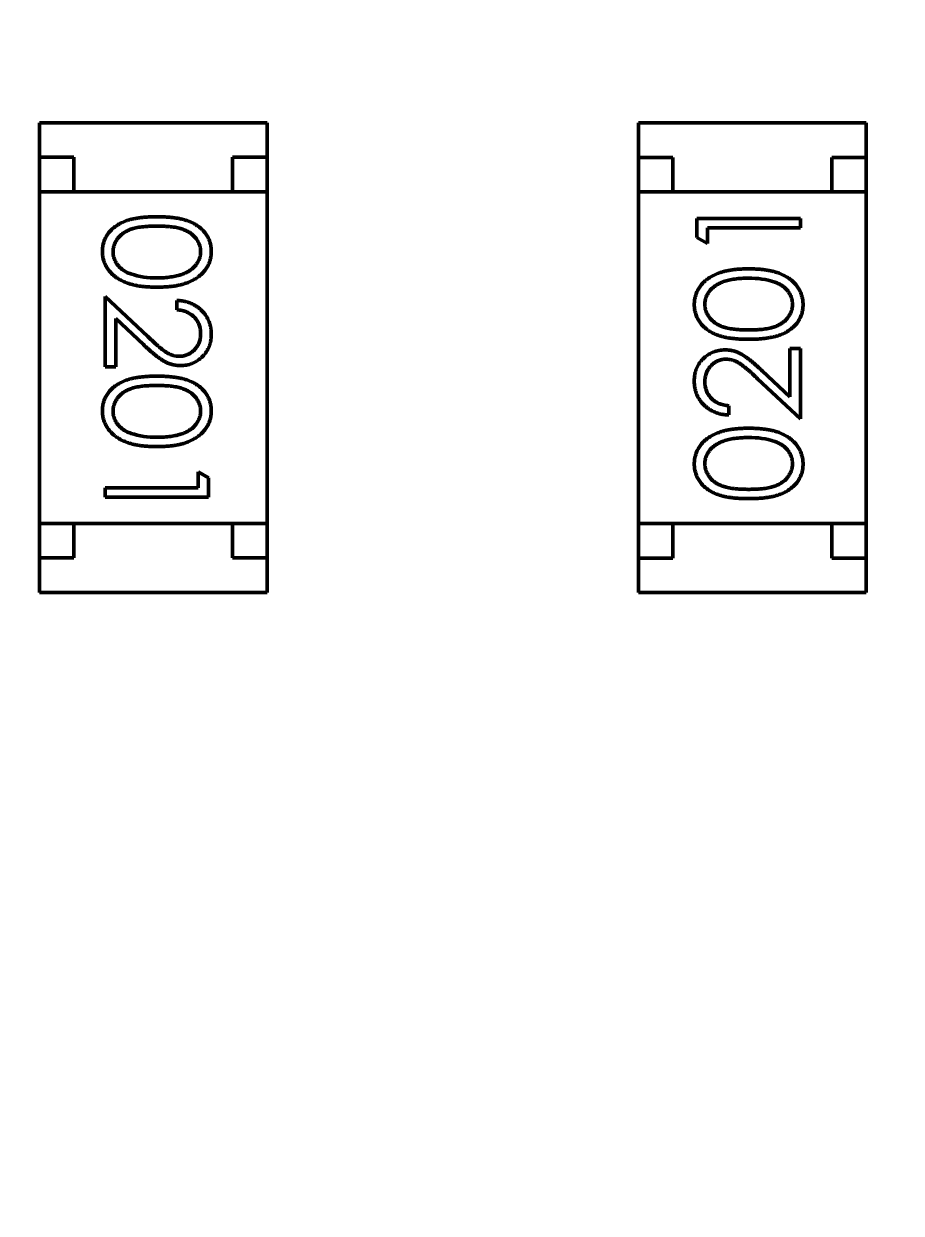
# Model space of a CAD drawing. Header units: millimetres. Extents: x 71 to 428, y 120 to 295.
# Drawn here: x 370.272 to 371.543, y 189.364 to 191.086 of the extents above; entities that cross this region are included whole.
import ezdxf

# ---------------------------------------------------------------- set-up
doc = ezdxf.new("R2010")
doc.units = ezdxf.units.MM
doc.header["$LTSCALE"] = 0.75
doc.layers.add('Dim', color=3, linetype='Continuous', lineweight=25)
doc.layers.add('Visible', color=7, linetype='Continuous', lineweight=50)
doc.layers.add('尺寸标注', color=3, linetype='Continuous')
doc.styles.get("Standard").update_dxf_attribs({"font": 'arial.ttf'})
doc.dimstyles.new('Dim-ISO-25', dxfattribs={"dimtxt": 3.5, "dimasz": 3.5, "dimexe": 2.1, "dimexo": 2.1, "dimgap": 1.4, "dimtad": 1, "dimzin": 12, "dimdsep": 46, "dimtxsty": 'Standard', "dimcen": 0, "dimazin": 3, "dimtp": 0.1, "dimtm": 0.1, "dimtfac": 0.714286, "dimtmove": 0, "dimatfit": 3, "dimfxl": 1, "dimtzin": 12, "dimarcsym": 0})

# ---------------------------------------------------------------- blocks, each defined once
blk = doc.blocks.new('*D123')
at = {"color": 0, "linetype": 'ByBlock', "lineweight": -2}
for p, q in [((387.8972, 188.3031), (387.8972, 127.4011)), ((354.8964, 148.7044), (354.8964, 127.4011)), ((387.8972, 129.5011), (354.8964, 129.5011))]:
    blk.add_line(p, q, dxfattribs=at)
at = {"color": 0, "linetype": 'ByBlock'}
for points in [[(354.8964, 129.5011), (358.3964, 130.0844), (358.3964, 128.9177)], [(387.8972, 129.5011), (384.3972, 130.0844), (384.3972, 128.9177)]]:
    blk.add_solid(points, dxfattribs=at)
at = {"layer": 'Defpoints', "color": 0, "linetype": 'ByBlock'}
for p in [(387.8972, 190.4031), (354.8964, 150.8044)]:
    blk.add_point(p, dxfattribs=at)
at = {"color": 0, "linetype": 'ByBlock', "lineweight": -2, "insert": (371.3968, 132.6893), "char_height": 3.5, "attachment_point": 5}
blk.add_mtext('\\A0;33', dxfattribs=at)
blk = doc.blocks.new('*D122')
at = {"color": 0, "linetype": 'ByBlock', "lineweight": -2}
for p, q in [((391.3964, 202.3983), (391.3964, 119.8711)), ((354.8964, 148.7044), (354.8964, 119.8711)), ((391.3964, 121.9711), (354.8964, 121.9711))]:
    blk.add_line(p, q, dxfattribs=at)
at = {"color": 0, "linetype": 'ByBlock'}
for points in [[(354.8964, 121.9711), (358.3964, 122.5544), (358.3964, 121.3878)], [(391.3964, 121.9711), (387.8964, 122.5544), (387.8964, 121.3878)]]:
    blk.add_solid(points, dxfattribs=at)
at = {"layer": 'Defpoints', "color": 0, "linetype": 'ByBlock'}
for p in [(391.3964, 204.4983), (354.8964, 150.8044)]:
    blk.add_point(p, dxfattribs=at)
at = {"color": 0, "linetype": 'ByBlock', "lineweight": -2, "insert": (373.1464, 125.1593), "char_height": 3.5, "attachment_point": 5}
blk.add_mtext('\\A0;36.5', dxfattribs=at)

msp = doc.modelspace()

# ---------------------------------------------------------------- linework, layer by layer
at = {"layer": 'Visible'}
for p, q in [((370.2947, 190.9429), (370.6247, 190.9429)), ((370.2947, 190.9429), (370.2947, 190.8929)), ((370.6247, 190.9429), (370.6247, 190.8929)), ((371.4926, 190.9427), (371.1626, 190.9427)), ((371.1626, 190.9427), (371.1626, 190.8927)), ((371.4926, 190.9427), (371.4926, 190.8927)), ((370.2947, 190.8929), (370.2947, 190.8429)), ((370.3447, 190.8929), (370.2947, 190.8929)), ((370.3447, 190.8429), (370.3447, 190.8929)), ((370.5747, 190.8929), (370.5747, 190.8429)), ((370.6247, 190.8929), (370.5747, 190.8929)), ((370.6247, 190.8429), (370.6247, 190.8929)), ((371.1626, 190.8927), (371.1626, 190.8427)), ((371.2126, 190.8927), (371.1626, 190.8927)), ((371.2126, 190.8427), (371.2126, 190.8927)), ((371.4426, 190.8927), (371.4426, 190.8427)), ((371.4926, 190.8927), (371.4426, 190.8927)), ((371.4926, 190.8427), (371.4926, 190.8927)), ((370.6247, 190.8429), (370.2947, 190.8429)), ((370.2947, 190.3629), (370.2947, 190.8429)), ((370.3447, 190.8429), (370.5747, 190.8429)), ((370.6247, 190.3629), (370.6247, 190.8429)), ((371.1626, 190.8427), (371.4926, 190.8427)), ((371.1626, 190.8427), (371.1626, 190.3627)), ((371.4426, 190.8427), (371.2126, 190.8427)), ((371.4926, 190.8427), (371.4926, 190.3627)), ((371.2474, 190.8045), (371.3974, 190.8045)), ((371.2474, 190.7768), (371.2474, 190.8045)), ((371.2627, 190.791), (371.2627, 190.768)), ((371.3974, 190.791), (371.2627, 190.791)), ((371.3974, 190.8045), (371.3974, 190.791)), ((371.2627, 190.768), (371.2474, 190.7768)), ((370.3899, 190.6914), (370.452, 190.6333)), ((370.3899, 190.5895), (370.3899, 190.6914)), ((370.4938, 190.6722), (370.4938, 190.6857)), ((370.4053, 190.6593), (370.4053, 190.5895)), ((370.4454, 190.6218), (370.4053, 190.6593)), ((371.382, 190.616), (371.3974, 190.616)), ((371.382, 190.5462), (371.382, 190.616)), ((371.3974, 190.616), (371.3974, 190.5141)), ((370.4053, 190.5895), (370.3899, 190.5895)), ((371.3419, 190.5838), (371.382, 190.5462)), ((371.3974, 190.5141), (371.3353, 190.5723)), ((371.2935, 190.5333), (371.2935, 190.5199)), ((370.5246, 190.4376), (370.5399, 190.4288)), ((370.5246, 190.4145), (370.5246, 190.4376)), ((370.5399, 190.4288), (370.5399, 190.401)), ((370.3899, 190.4145), (370.5246, 190.4145)), ((370.3899, 190.401), (370.3899, 190.4145)), ((370.5399, 190.401), (370.3899, 190.401)), ((370.2947, 190.3629), (370.2947, 190.3129)), ((370.6247, 190.3629), (370.2947, 190.3629)), ((370.3447, 190.3629), (370.5747, 190.3629)), ((370.3447, 190.3129), (370.3447, 190.3629)), ((370.5747, 190.3629), (370.5747, 190.3129)), ((370.6247, 190.3129), (370.6247, 190.3629)), ((371.1626, 190.3627), (371.1626, 190.3127)), ((371.1626, 190.3627), (371.4926, 190.3627)), ((371.4426, 190.3627), (371.2126, 190.3627)), ((371.2126, 190.3127), (371.2126, 190.3627)), ((371.4426, 190.3627), (371.4426, 190.3127)), ((371.4926, 190.3127), (371.4926, 190.3627)), ((370.2947, 190.3129), (370.3447, 190.3129)), ((370.2947, 190.2629), (370.2947, 190.3129)), ((370.5747, 190.3129), (370.6247, 190.3129)), ((370.6247, 190.2629), (370.6247, 190.3129)), ((371.1626, 190.2627), (371.1626, 190.3127)), ((371.1626, 190.3127), (371.2126, 190.3127)), ((371.4426, 190.3127), (371.4926, 190.3127)), ((371.4926, 190.2627), (371.4926, 190.3127)), ((370.2947, 190.2629), (370.6247, 190.2629)), ((371.4926, 190.2627), (371.1626, 190.2627))]:
    msp.add_line(p, q, dxfattribs=at)
at = {"layer": 'Visible', "extrusion": (0, 0, -1)}
msp.add_circle((-354.8964, 204.496), 47.93, dxfattribs=at)
at = {"layer": 'Visible'}
for centre, start, end in [((370.4623, 190.8297), 251.6443, 271.3671), ((371.325, 190.6066), 71.6443, 91.3671), ((370.4623, 190.5989), 251.6443, 271.3671), ((371.325, 190.3759), 71.6443, 91.3671)]:
    msp.add_arc(centre, 0.1113, start, end, dxfattribs=at)
for points, knots in [([(370.3861, 190.7567), (370.3861, 190.7578), (370.3862, 190.7602), (370.3866, 190.7636), (370.3872, 190.767), (370.3881, 190.7703), (370.3893, 190.7735), (370.3907, 190.7766), (370.3924, 190.7796), (370.3943, 190.7825), (370.3965, 190.7853), (370.399, 190.7879), (370.4017, 190.7904), (370.4047, 190.7927), (370.4079, 190.7949), (370.4113, 190.7969), (370.4151, 190.7988), (370.4191, 190.8005), (370.4234, 190.802), (370.4281, 190.8033), (370.4333, 190.8043), (370.4388, 190.8052), (370.4447, 190.806), (370.4511, 190.8065), (370.4579, 190.8068), (370.4625, 190.8068), (370.4649, 190.8068)], [0, 0, 0, 0, 0.033787, 0.066622, 0.099285, 0.131361, 0.163585, 0.196104, 0.228902, 0.262158, 0.295991, 0.330218, 0.36506, 0.400951, 0.43762, 0.475708, 0.515381, 0.556414, 0.599765, 0.646424, 0.696431, 0.749782, 0.806573, 0.867436, 0.931887, 1, 1, 1, 1]), ([(370.4649, 190.8068), (370.4673, 190.8068), (370.472, 190.8068), (370.4788, 190.8065), (370.4851, 190.806), (370.4911, 190.8053), (370.4966, 190.8044), (370.5018, 190.8033), (370.5065, 190.802), (370.5108, 190.8005), (370.5147, 190.7989), (370.5184, 190.7971), (370.5219, 190.795), (370.5251, 190.7929), (370.528, 190.7905), (370.5308, 190.7881), (370.5332, 190.7854), (370.5354, 190.7826), (370.5374, 190.7797), (370.5391, 190.7766), (370.5406, 190.7735), (370.5417, 190.7703), (370.5427, 190.767), (370.5433, 190.7636), (370.5437, 190.7602), (370.5438, 190.7578), (370.5438, 190.7567)], [0, 0, 0, 0, 0.068595, 0.133246, 0.194313, 0.251279, 0.304513, 0.354235, 0.400481, 0.443411, 0.484015, 0.523252, 0.561042, 0.5979, 0.633518, 0.668314, 0.702496, 0.736685, 0.770293, 0.803437, 0.835913, 0.86846, 0.900847, 0.933467, 0.966258, 1, 1, 1, 1]), ([(370.4649, 190.7934), (370.4629, 190.7933), (370.459, 190.7933), (370.4534, 190.7931), (370.4481, 190.7927), (370.4432, 190.7923), (370.4387, 190.7916), (370.4346, 190.7908), (370.4308, 190.7899), (370.4274, 190.7888), (370.4243, 190.7876), (370.4214, 190.7862), (370.4187, 190.7848), (370.4162, 190.7831), (370.4139, 190.7813), (370.4117, 190.7795), (370.4098, 190.7774), (370.4075, 190.7745), (370.4051, 190.7708), (370.403, 190.766), (370.4017, 190.7612), (370.4016, 190.7579), (370.4015, 190.7562)], [0, 0, 0, 0, 0.072951, 0.141584, 0.205926, 0.265301, 0.320597, 0.371817, 0.41879, 0.461699, 0.502134, 0.540804, 0.578181, 0.614297, 0.649678, 0.684299, 0.718359, 0.752081, 0.817652, 0.879722, 0.939966, 1, 1, 1, 1]), ([(370.5284, 190.7562), (370.5283, 190.7579), (370.5281, 190.7612), (370.5269, 190.7661), (370.5248, 190.7708), (370.5224, 190.7745), (370.5202, 190.7774), (370.5182, 190.7794), (370.5161, 190.7813), (370.5138, 190.7831), (370.5113, 190.7847), (370.5086, 190.7862), (370.5056, 190.7875), (370.5025, 190.7888), (370.4991, 190.7899), (370.4954, 190.7908), (370.4912, 190.7916), (370.4867, 190.7922), (370.4818, 190.7927), (370.4765, 190.7931), (370.4709, 190.7933), (370.467, 190.7933), (370.4649, 190.7934)], [0, 0, 0, 0, 0.060387, 0.120883, 0.182755, 0.247811, 0.281299, 0.315088, 0.349702, 0.384857, 0.420966, 0.458511, 0.497175, 0.537602, 0.580503, 0.627468, 0.678388, 0.733983, 0.793747, 0.857714, 0.926698, 1, 1, 1, 1]), ([(370.4649, 190.7049), (370.4626, 190.7049), (370.4581, 190.705), (370.4516, 190.7053), (370.4454, 190.7058), (370.4396, 190.7065), (370.4341, 190.7075), (370.4291, 190.7087), (370.4243, 190.71), (370.4199, 190.7116), (370.4158, 190.7134), (370.412, 190.7153), (370.4085, 190.7174), (370.4052, 190.7196), (370.4021, 190.722), (370.3994, 190.7246), (370.3968, 190.7273), (370.3946, 190.7302), (370.3926, 190.7333), (370.3908, 190.7363), (370.3894, 190.7395), (370.3882, 190.7428), (370.3872, 190.7461), (370.3866, 190.7496), (370.3861, 190.7531), (370.3861, 190.7555), (370.3861, 190.7567)], [0, 0, 0, 0, 0.065063, 0.126773, 0.185516, 0.240765, 0.29298, 0.34225, 0.388919, 0.432776, 0.474628, 0.514775, 0.553606, 0.591426, 0.628028, 0.663804, 0.698984, 0.733591, 0.767628, 0.801208, 0.834264, 0.866981, 0.89972, 0.932702, 0.966176, 1, 1, 1, 1]), ([(370.4015, 190.7562), (370.4015, 190.7546), (370.4017, 190.7512), (370.403, 190.7464), (370.405, 190.7417), (370.4073, 190.738), (370.4096, 190.7352), (370.4115, 190.7332), (370.4136, 190.7313), (370.416, 190.7296), (370.4185, 190.728), (370.4212, 190.7265), (370.4241, 190.7252), (370.4262, 190.7244), (370.4272, 190.724)], [0, 0, 0, 0, 0.112813, 0.225394, 0.339595, 0.459675, 0.521735, 0.583926, 0.648174, 0.713881, 0.781004, 0.851451, 0.924051, 1, 1, 1, 1]), ([(370.5438, 190.7567), (370.5438, 190.7555), (370.5437, 190.7531), (370.5433, 190.7496), (370.5427, 190.7462), (370.5417, 190.7428), (370.5406, 190.7396), (370.5391, 190.7364), (370.5374, 190.7333), (370.5354, 190.7303), (370.5332, 190.7275), (370.5306, 190.7247), (370.5279, 190.7222), (370.5248, 190.7197), (370.5215, 190.7175), (370.518, 190.7154), (370.5141, 190.7135), (370.5101, 190.7117), (370.5056, 190.7101), (370.5009, 190.7087), (370.4958, 190.7075), (370.4903, 190.7065), (370.4844, 190.7058), (370.4782, 190.7053), (370.4717, 190.705), (370.4672, 190.7049), (370.4649, 190.7049)], [0, 0, 0, 0, 0.033788, 0.067194, 0.099862, 0.132567, 0.165151, 0.197913, 0.231319, 0.265083, 0.299255, 0.334399, 0.369943, 0.406284, 0.444064, 0.482998, 0.523354, 0.565537, 0.609613, 0.656391, 0.705885, 0.758325, 0.813832, 0.872795, 0.934722, 1, 1, 1, 1]), ([(370.4649, 190.7184), (370.4667, 190.7184), (370.4703, 190.7184), (370.4754, 190.7186), (370.4803, 190.7191), (370.485, 190.7196), (370.4894, 190.7203), (370.4936, 190.7211), (370.4975, 190.7222), (370.5012, 190.7233), (370.5046, 190.7247), (370.5078, 190.7261), (370.5107, 190.7277), (370.5134, 190.7294), (370.5159, 190.7312), (370.5181, 190.7331), (370.5201, 190.7352), (370.5224, 190.738), (370.5248, 190.7418), (370.5269, 190.7464), (370.5281, 190.7513), (370.5283, 190.7546), (370.5284, 190.7562)], [0, 0, 0, 0, 0.065681, 0.128486, 0.188175, 0.245106, 0.299448, 0.350823, 0.399942, 0.446672, 0.491255, 0.533376, 0.573853, 0.612526, 0.649597, 0.685532, 0.720106, 0.753838, 0.818925, 0.880493, 0.940311, 1, 1, 1, 1]), ([(371.2435, 190.6796), (371.2435, 190.6808), (371.2436, 190.6832), (371.244, 190.6867), (371.2446, 190.6901), (371.2456, 190.6935), (371.2467, 190.6967), (371.2482, 190.6999), (371.2499, 190.703), (371.2519, 190.706), (371.2541, 190.7088), (371.2566, 190.7116), (371.2594, 190.7141), (371.2624, 190.7166), (371.2658, 190.7188), (371.2693, 190.7209), (371.2732, 190.7228), (371.2772, 190.7246), (371.2817, 190.7262), (371.2864, 190.7277), (371.2915, 190.7288), (371.297, 190.7298), (371.3028, 190.7305), (371.3091, 190.731), (371.3156, 190.7313), (371.3201, 190.7314), (371.3224, 190.7314)], [0, 0, 0, 0, 0.033788, 0.067194, 0.099862, 0.132567, 0.165151, 0.197913, 0.231319, 0.265083, 0.299255, 0.334399, 0.369943, 0.406284, 0.444064, 0.482998, 0.523354, 0.565537, 0.609613, 0.656391, 0.705885, 0.758325, 0.813832, 0.872795, 0.934722, 1, 1, 1, 1]), ([(371.3224, 190.7314), (371.3247, 190.7314), (371.3292, 190.7313), (371.3357, 190.731), (371.3419, 190.7305), (371.3477, 190.7298), (371.3532, 190.7288), (371.3582, 190.7277), (371.363, 190.7263), (371.3674, 190.7247), (371.3714, 190.7229), (371.3752, 190.721), (371.3788, 190.7189), (371.3821, 190.7167), (371.3852, 190.7143), (371.3879, 190.7117), (371.3905, 190.709), (371.3927, 190.7061), (371.3947, 190.7031), (371.3965, 190.7), (371.3979, 190.6968), (371.3991, 190.6935), (371.4, 190.6902), (371.4007, 190.6867), (371.4011, 190.6832), (371.4012, 190.6808), (371.4012, 190.6796)], [0, 0, 0, 0, 0.065063, 0.126773, 0.185516, 0.240765, 0.29298, 0.34225, 0.388919, 0.432776, 0.474628, 0.514775, 0.553606, 0.591426, 0.628028, 0.663804, 0.698984, 0.733591, 0.767628, 0.801208, 0.834264, 0.866981, 0.89972, 0.932702, 0.966176, 1, 1, 1, 1]), ([(371.3224, 190.718), (371.3206, 190.7179), (371.317, 190.7179), (371.3119, 190.7177), (371.307, 190.7173), (371.3023, 190.7167), (371.2979, 190.716), (371.2937, 190.7152), (371.2898, 190.7141), (371.2861, 190.713), (371.2827, 190.7116), (371.2795, 190.7102), (371.2766, 190.7086), (371.2739, 190.7069), (371.2714, 190.7051), (371.2692, 190.7032), (371.2672, 190.7011), (371.2649, 190.6983), (371.2625, 190.6945), (371.2604, 190.6899), (371.2592, 190.685), (371.259, 190.6817), (371.2589, 190.6801)], [0, 0, 0, 0, 0.065681, 0.128486, 0.188175, 0.245106, 0.299448, 0.350823, 0.399942, 0.446672, 0.491255, 0.533376, 0.573853, 0.612526, 0.649597, 0.685532, 0.720106, 0.753838, 0.818925, 0.880493, 0.940311, 1, 1, 1, 1]), ([(371.3858, 190.6801), (371.3857, 190.6818), (371.3856, 190.6851), (371.3843, 190.6899), (371.3823, 190.6946), (371.3799, 190.6983), (371.3777, 190.7011), (371.3758, 190.7031), (371.3736, 190.705), (371.3713, 190.7067), (371.3688, 190.7083), (371.3661, 190.7098), (371.3632, 190.7111), (371.3611, 190.7119), (371.3601, 190.7123)], [0, 0, 0, 0, 0.112813, 0.225394, 0.339595, 0.459675, 0.521735, 0.583926, 0.648174, 0.713881, 0.781004, 0.851451, 0.924051, 1, 1, 1, 1]), ([(370.4938, 190.6857), (370.4956, 190.6856), (370.4991, 190.6854), (370.5042, 190.6846), (370.5091, 190.6834), (370.5137, 190.6818), (370.5181, 190.6798), (370.5223, 190.6773), (370.5262, 190.6745), (370.5298, 190.6712), (370.5331, 190.6677), (370.5359, 190.6638), (370.5383, 190.6598), (370.5404, 190.6556), (370.5419, 190.6512), (370.543, 190.6465), (370.5437, 190.6417), (370.5437, 190.6384), (370.5438, 190.6367)], [0, 0, 0, 0, 0.068791, 0.135103, 0.198979, 0.261904, 0.323495, 0.385195, 0.446969, 0.509765, 0.572251, 0.633405, 0.693251, 0.752583, 0.812579, 0.873275, 0.93555, 1, 1, 1, 1]), ([(370.5284, 190.6374), (370.5284, 190.6386), (370.5283, 190.6409), (370.5279, 190.6443), (370.5272, 190.6475), (370.5262, 190.6506), (370.5249, 190.6535), (370.5233, 190.6563), (370.5215, 190.6589), (370.5193, 190.6614), (370.517, 190.6637), (370.5143, 190.6656), (370.5115, 190.6674), (370.5084, 190.6689), (370.5051, 190.6701), (370.5015, 190.6711), (370.4977, 190.6718), (370.4951, 190.6721), (370.4938, 190.6722)], [0, 0, 0, 0, 0.064439, 0.126547, 0.186887, 0.245878, 0.304041, 0.362191, 0.420976, 0.48066, 0.5406, 0.600689, 0.661936, 0.724443, 0.789038, 0.856314, 0.926352, 1, 1, 1, 1]), ([(371.3224, 190.6295), (371.32, 190.6295), (371.3153, 190.6295), (371.3085, 190.6298), (371.3022, 190.6303), (371.2962, 190.631), (371.2906, 190.6319), (371.2855, 190.633), (371.2808, 190.6343), (371.2765, 190.6358), (371.2726, 190.6374), (371.2689, 190.6392), (371.2654, 190.6413), (371.2622, 190.6434), (371.2592, 190.6458), (371.2565, 190.6482), (371.2541, 190.6509), (371.2519, 190.6537), (371.2499, 190.6567), (371.2482, 190.6597), (371.2467, 190.6628), (371.2456, 190.666), (371.2446, 190.6693), (371.244, 190.6727), (371.2436, 190.6761), (371.2435, 190.6785), (371.2435, 190.6796)], [0, 0, 0, 0, 0.068595, 0.133246, 0.194313, 0.251279, 0.304513, 0.354235, 0.400481, 0.443411, 0.484015, 0.523252, 0.561042, 0.5979, 0.633518, 0.668314, 0.702496, 0.736685, 0.770293, 0.803437, 0.835913, 0.86846, 0.900847, 0.933467, 0.966258, 1, 1, 1, 1]), ([(371.2589, 190.6801), (371.259, 190.6784), (371.2592, 190.6751), (371.2604, 190.6702), (371.2625, 190.6655), (371.2649, 190.6618), (371.2671, 190.6589), (371.2691, 190.6569), (371.2712, 190.655), (371.2735, 190.6532), (371.276, 190.6516), (371.2787, 190.6501), (371.2816, 190.6488), (371.2848, 190.6475), (371.2882, 190.6464), (371.2919, 190.6455), (371.2961, 190.6447), (371.3006, 190.6441), (371.3055, 190.6436), (371.3108, 190.6432), (371.3164, 190.643), (371.3203, 190.643), (371.3224, 190.643)], [0, 0, 0, 0, 0.060387, 0.120883, 0.182755, 0.247811, 0.281299, 0.315088, 0.349702, 0.384857, 0.420966, 0.458511, 0.497175, 0.537602, 0.580503, 0.627468, 0.678388, 0.733983, 0.793747, 0.857714, 0.926698, 1, 1, 1, 1]), ([(371.3224, 190.643), (371.3244, 190.643), (371.3282, 190.643), (371.3339, 190.6432), (371.3392, 190.6436), (371.3441, 190.644), (371.3486, 190.6447), (371.3527, 190.6455), (371.3565, 190.6464), (371.3599, 190.6475), (371.363, 190.6487), (371.3659, 190.6501), (371.3686, 190.6516), (371.3711, 190.6532), (371.3734, 190.655), (371.3756, 190.6568), (371.3775, 190.6589), (371.3798, 190.6618), (371.3822, 190.6655), (371.3843, 190.6703), (371.3856, 190.6751), (371.3857, 190.6784), (371.3858, 190.6801)], [0, 0, 0, 0, 0.072951, 0.141584, 0.205926, 0.265301, 0.320597, 0.371817, 0.41879, 0.461699, 0.502134, 0.540804, 0.578181, 0.614297, 0.649678, 0.684299, 0.718359, 0.752081, 0.817652, 0.879722, 0.939966, 1, 1, 1, 1]), ([(371.4012, 190.6796), (371.4012, 190.6785), (371.4011, 190.6761), (371.4007, 190.6727), (371.4001, 190.6693), (371.3992, 190.666), (371.398, 190.6628), (371.3966, 190.6598), (371.3949, 190.6567), (371.393, 190.6538), (371.3908, 190.651), (371.3883, 190.6484), (371.3856, 190.6459), (371.3826, 190.6436), (371.3794, 190.6414), (371.376, 190.6394), (371.3722, 190.6375), (371.3682, 190.6358), (371.3639, 190.6343), (371.3592, 190.633), (371.354, 190.632), (371.3485, 190.6311), (371.3426, 190.6303), (371.3362, 190.6298), (371.3294, 190.6295), (371.3248, 190.6295), (371.3224, 190.6295)], [0, 0, 0, 0, 0.033787, 0.066622, 0.099285, 0.131361, 0.163585, 0.196104, 0.228902, 0.262158, 0.295991, 0.330218, 0.36506, 0.400951, 0.43762, 0.475708, 0.515381, 0.556414, 0.599765, 0.646424, 0.696431, 0.749782, 0.806573, 0.867436, 0.931887, 1, 1, 1, 1]), ([(370.452, 190.6333), (370.4535, 190.6318), (370.4563, 190.6291), (370.4605, 190.6253), (370.4643, 190.6218), (370.4679, 190.6187), (370.4712, 190.6161), (370.4741, 190.6137), (370.4768, 190.6118), (370.4799, 190.6098), (370.4837, 190.6078), (370.4883, 190.6061), (370.4931, 190.6051), (370.4964, 190.605), (370.498, 190.6049)], [0, 0, 0, 0, 0.110803, 0.212829, 0.306101, 0.390647, 0.466924, 0.534481, 0.593587, 0.644557, 0.7362, 0.825024, 0.911986, 1, 1, 1, 1]), ([(370.498, 190.6049), (370.499, 190.6049), (370.501, 190.605), (370.504, 190.6054), (370.5068, 190.6062), (370.5096, 190.6072), (370.5122, 190.6085), (370.5147, 190.6102), (370.5172, 190.6121), (370.5195, 190.6143), (370.5215, 190.6167), (370.5234, 190.6193), (370.5249, 190.622), (370.5262, 190.6248), (370.5272, 190.6278), (370.5279, 190.6309), (370.5283, 190.6341), (370.5284, 190.6363), (370.5284, 190.6374)], [0, 0, 0, 0, 0.061965, 0.122122, 0.180988, 0.239933, 0.299906, 0.359989, 0.421776, 0.486576, 0.551535, 0.615018, 0.677259, 0.73973, 0.80305, 0.866495, 0.931973, 1, 1, 1, 1]), ([(370.5438, 190.6367), (370.5437, 190.6351), (370.5437, 190.6319), (370.543, 190.6271), (370.542, 190.6227), (370.5406, 190.6184), (370.5387, 190.6144), (370.5363, 190.6107), (370.5337, 190.6071), (370.5305, 190.6039), (370.5272, 190.601), (370.5236, 190.5985), (370.5199, 190.5963), (370.5161, 190.5945), (370.5121, 190.5931), (370.5079, 190.5921), (370.5036, 190.5916), (370.5007, 190.5915), (370.4992, 190.5914)], [0, 0, 0, 0, 0.069475, 0.136517, 0.200789, 0.26383, 0.325735, 0.387291, 0.449509, 0.512968, 0.576275, 0.63758, 0.697903, 0.757172, 0.816599, 0.876653, 0.93729, 1, 1, 1, 1]), ([(370.4992, 190.5914), (370.4971, 190.5915), (370.493, 190.5916), (370.4869, 190.5929), (370.481, 190.5948), (370.4762, 190.5971), (370.4724, 190.5994), (370.4693, 190.6016), (370.4659, 190.604), (370.4622, 190.6069), (370.4584, 190.6101), (370.4542, 190.6136), (370.4499, 190.6176), (370.4469, 190.6203), (370.4454, 190.6218)], [0, 0, 0, 0, 0.098702, 0.195672, 0.292422, 0.391343, 0.444462, 0.504229, 0.570352, 0.642546, 0.722288, 0.807921, 0.90047, 1, 1, 1, 1]), ([(371.2435, 190.5688), (371.2435, 190.5704), (371.2436, 190.5737), (371.2443, 190.5784), (371.2453, 190.5829), (371.2467, 190.5871), (371.2486, 190.5911), (371.2509, 190.5949), (371.2536, 190.5984), (371.2567, 190.6016), (371.2601, 190.6046), (371.2637, 190.6071), (371.2674, 190.6093), (371.2712, 190.6111), (371.2752, 190.6124), (371.2794, 190.6134), (371.2837, 190.614), (371.2866, 190.6141), (371.2881, 190.6141)], [0, 0, 0, 0, 0.069475, 0.136517, 0.200789, 0.26383, 0.325735, 0.387291, 0.449509, 0.512968, 0.576275, 0.63758, 0.697903, 0.757172, 0.816599, 0.876653, 0.93729, 1, 1, 1, 1]), ([(371.2893, 190.6006), (371.2883, 190.6006), (371.2863, 190.6006), (371.2833, 190.6001), (371.2805, 190.5994), (371.2777, 190.5983), (371.2751, 190.597), (371.2725, 190.5953), (371.2701, 190.5934), (371.2678, 190.5912), (371.2658, 190.5888), (371.2639, 190.5863), (371.2624, 190.5836), (371.2611, 190.5807), (371.2601, 190.5778), (371.2594, 190.5747), (371.259, 190.5714), (371.2589, 190.5692), (371.2589, 190.5681)], [0, 0, 0, 0, 0.061965, 0.122122, 0.180988, 0.239933, 0.299906, 0.359989, 0.421776, 0.486576, 0.551535, 0.615018, 0.677259, 0.73973, 0.80305, 0.866495, 0.931973, 1, 1, 1, 1]), ([(371.2881, 190.6141), (371.2902, 190.614), (371.2943, 190.6139), (371.3004, 190.6127), (371.3063, 190.6107), (371.3111, 190.6084), (371.3149, 190.6061), (371.318, 190.604), (371.3214, 190.6015), (371.325, 190.5987), (371.3289, 190.5955), (371.3331, 190.5919), (371.3374, 190.588), (371.3404, 190.5852), (371.3419, 190.5838)], [0, 0, 0, 0, 0.098702, 0.195672, 0.292422, 0.391343, 0.444462, 0.504229, 0.570352, 0.642546, 0.722288, 0.807921, 0.90047, 1, 1, 1, 1]), ([(371.3353, 190.5723), (371.3338, 190.5737), (371.331, 190.5764), (371.3268, 190.5803), (371.323, 190.5837), (371.3194, 190.5868), (371.3161, 190.5895), (371.3132, 190.5918), (371.3105, 190.5937), (371.3074, 190.5957), (371.3036, 190.5977), (371.299, 190.5994), (371.2942, 190.6005), (371.2909, 190.6006), (371.2893, 190.6006)], [0, 0, 0, 0, 0.110803, 0.212829, 0.306101, 0.390647, 0.466924, 0.534481, 0.593587, 0.644557, 0.7362, 0.825024, 0.911986, 1, 1, 1, 1]), ([(370.3861, 190.5259), (370.3861, 190.5271), (370.3862, 190.5294), (370.3866, 190.5329), (370.3872, 190.5362), (370.3881, 190.5395), (370.3893, 190.5427), (370.3907, 190.5458), (370.3924, 190.5488), (370.3943, 190.5517), (370.3965, 190.5545), (370.399, 190.5572), (370.4017, 190.5596), (370.4047, 190.5619), (370.4079, 190.5641), (370.4113, 190.5661), (370.4151, 190.568), (370.4191, 190.5697), (370.4234, 190.5712), (370.4281, 190.5725), (370.4333, 190.5736), (370.4388, 190.5745), (370.4447, 190.5752), (370.4511, 190.5757), (370.4579, 190.576), (370.4625, 190.576), (370.4649, 190.576)], [0, 0, 0, 0, 0.033787, 0.066622, 0.099285, 0.131361, 0.163585, 0.196104, 0.228902, 0.262158, 0.295991, 0.330218, 0.36506, 0.400951, 0.43762, 0.475708, 0.515381, 0.556414, 0.599765, 0.646424, 0.696431, 0.749782, 0.806573, 0.867436, 0.931887, 1, 1, 1, 1]), ([(370.4649, 190.576), (370.4673, 190.576), (370.472, 190.576), (370.4788, 190.5757), (370.4851, 190.5752), (370.4911, 190.5745), (370.4966, 190.5737), (370.5018, 190.5725), (370.5065, 190.5713), (370.5108, 190.5698), (370.5147, 190.5681), (370.5184, 190.5663), (370.5219, 190.5643), (370.5251, 190.5621), (370.528, 190.5598), (370.5308, 190.5573), (370.5332, 190.5546), (370.5354, 190.5518), (370.5374, 190.5489), (370.5391, 190.5459), (370.5406, 190.5427), (370.5417, 190.5395), (370.5427, 190.5362), (370.5433, 190.5329), (370.5437, 190.5294), (370.5438, 190.5271), (370.5438, 190.5259)], [0, 0, 0, 0, 0.068595, 0.133246, 0.194313, 0.251279, 0.304513, 0.354235, 0.400481, 0.443411, 0.484015, 0.523252, 0.561042, 0.5979, 0.633518, 0.668314, 0.702496, 0.736685, 0.770293, 0.803437, 0.835913, 0.86846, 0.900847, 0.933467, 0.966258, 1, 1, 1, 1]), ([(371.2935, 190.5199), (371.2917, 190.52), (371.2882, 190.5201), (371.2831, 190.5209), (371.2782, 190.5221), (371.2736, 190.5237), (371.2692, 190.5258), (371.265, 190.5282), (371.2611, 190.5311), (371.2575, 190.5343), (371.2542, 190.5379), (371.2514, 190.5417), (371.2489, 190.5457), (371.2469, 190.5499), (371.2454, 190.5544), (371.2443, 190.559), (371.2436, 190.5638), (371.2435, 190.5671), (371.2435, 190.5688)], [0, 0, 0, 0, 0.068791, 0.135103, 0.198979, 0.261904, 0.323495, 0.385195, 0.446969, 0.509765, 0.572251, 0.633405, 0.693251, 0.752583, 0.812579, 0.873275, 0.93555, 1, 1, 1, 1]), ([(371.2589, 190.5681), (371.2589, 190.5669), (371.259, 190.5646), (371.2594, 190.5612), (371.2601, 190.558), (371.2611, 190.5549), (371.2624, 190.552), (371.264, 190.5492), (371.2658, 190.5466), (371.268, 190.5441), (371.2703, 190.5419), (371.273, 190.5399), (371.2758, 190.5382), (371.2789, 190.5366), (371.2822, 190.5354), (371.2858, 190.5345), (371.2896, 190.5337), (371.2922, 190.5335), (371.2935, 190.5333)], [0, 0, 0, 0, 0.064439, 0.126547, 0.186887, 0.245878, 0.304041, 0.362191, 0.420976, 0.48066, 0.5406, 0.600689, 0.661936, 0.724443, 0.789038, 0.856314, 0.926352, 1, 1, 1, 1]), ([(370.4649, 190.5626), (370.4629, 190.5626), (370.459, 190.5626), (370.4534, 190.5623), (370.4481, 190.562), (370.4432, 190.5615), (370.4387, 190.5608), (370.4346, 190.5601), (370.4308, 190.5591), (370.4274, 190.558), (370.4243, 190.5568), (370.4214, 190.5554), (370.4187, 190.554), (370.4162, 190.5523), (370.4139, 190.5506), (370.4117, 190.5487), (370.4098, 190.5466), (370.4075, 190.5438), (370.4051, 190.54), (370.403, 190.5353), (370.4017, 190.5304), (370.4016, 190.5271), (370.4015, 190.5254)], [0, 0, 0, 0, 0.072951, 0.141584, 0.205926, 0.265301, 0.320597, 0.371817, 0.41879, 0.461699, 0.502134, 0.540804, 0.578181, 0.614297, 0.649678, 0.684299, 0.718359, 0.752081, 0.817652, 0.879722, 0.939966, 1, 1, 1, 1]), ([(370.5284, 190.5254), (370.5283, 190.5271), (370.5281, 190.5304), (370.5269, 190.5353), (370.5248, 190.54), (370.5224, 190.5438), (370.5202, 190.5466), (370.5182, 190.5487), (370.5161, 190.5505), (370.5138, 190.5523), (370.5113, 190.5539), (370.5086, 190.5554), (370.5056, 190.5568), (370.5025, 190.558), (370.4991, 190.5591), (370.4954, 190.56), (370.4912, 190.5609), (370.4867, 190.5614), (370.4818, 190.562), (370.4765, 190.5623), (370.4709, 190.5626), (370.467, 190.5626), (370.4649, 190.5626)], [0, 0, 0, 0, 0.060387, 0.120883, 0.182755, 0.247811, 0.281299, 0.315088, 0.349702, 0.384857, 0.420966, 0.458511, 0.497175, 0.537602, 0.580503, 0.627468, 0.678388, 0.733983, 0.793747, 0.857714, 0.926698, 1, 1, 1, 1]), ([(370.4649, 190.4741), (370.4626, 190.4741), (370.4581, 190.4742), (370.4516, 190.4745), (370.4454, 190.475), (370.4396, 190.4757), (370.4341, 190.4767), (370.4291, 190.4779), (370.4243, 190.4792), (370.4199, 190.4808), (370.4158, 190.4826), (370.412, 190.4845), (370.4085, 190.4866), (370.4052, 190.4888), (370.4021, 190.4912), (370.3994, 190.4938), (370.3968, 190.4966), (370.3946, 190.4995), (370.3926, 190.5025), (370.3908, 190.5056), (370.3894, 190.5088), (370.3882, 190.512), (370.3872, 190.5154), (370.3866, 190.5188), (370.3861, 190.5223), (370.3861, 190.5247), (370.3861, 190.5259)], [0, 0, 0, 0, 0.065063, 0.126773, 0.185516, 0.240765, 0.29298, 0.34225, 0.388919, 0.432776, 0.474628, 0.514775, 0.553606, 0.591426, 0.628028, 0.663804, 0.698984, 0.733591, 0.767628, 0.801208, 0.834264, 0.866981, 0.89972, 0.932702, 0.966176, 1, 1, 1, 1]), ([(370.4015, 190.5254), (370.4015, 190.5238), (370.4017, 190.5205), (370.403, 190.5156), (370.405, 190.5109), (370.4073, 190.5072), (370.4096, 190.5044), (370.4115, 190.5024), (370.4136, 190.5006), (370.416, 190.4988), (370.4185, 190.4972), (370.4212, 190.4957), (370.4241, 190.4944), (370.4262, 190.4936), (370.4272, 190.4933)], [0, 0, 0, 0, 0.112813, 0.225394, 0.339595, 0.459675, 0.521735, 0.583926, 0.648174, 0.713881, 0.781004, 0.851451, 0.924051, 1, 1, 1, 1]), ([(370.5438, 190.5259), (370.5438, 190.5247), (370.5437, 190.5223), (370.5433, 190.5188), (370.5427, 190.5154), (370.5417, 190.5121), (370.5406, 190.5088), (370.5391, 190.5056), (370.5374, 190.5025), (370.5354, 190.4996), (370.5332, 190.4967), (370.5306, 190.494), (370.5279, 190.4914), (370.5248, 190.489), (370.5215, 190.4867), (370.518, 190.4846), (370.5141, 190.4827), (370.5101, 190.4809), (370.5056, 190.4793), (370.5009, 190.4779), (370.4958, 190.4767), (370.4903, 190.4758), (370.4844, 190.475), (370.4782, 190.4745), (370.4717, 190.4742), (370.4672, 190.4741), (370.4649, 190.4741)], [0, 0, 0, 0, 0.033788, 0.067194, 0.099862, 0.132567, 0.165151, 0.197913, 0.231319, 0.265083, 0.299255, 0.334399, 0.369943, 0.406284, 0.444064, 0.482998, 0.523354, 0.565537, 0.609613, 0.656391, 0.705885, 0.758325, 0.813832, 0.872795, 0.934722, 1, 1, 1, 1]), ([(370.4649, 190.4876), (370.4667, 190.4876), (370.4703, 190.4877), (370.4754, 190.4878), (370.4803, 190.4883), (370.485, 190.4888), (370.4894, 190.4895), (370.4936, 190.4903), (370.4975, 190.4914), (370.5012, 190.4926), (370.5046, 190.4939), (370.5078, 190.4953), (370.5107, 190.4969), (370.5134, 190.4986), (370.5159, 190.5004), (370.5181, 190.5023), (370.5201, 190.5044), (370.5224, 190.5073), (370.5248, 190.511), (370.5269, 190.5157), (370.5281, 190.5205), (370.5283, 190.5238), (370.5284, 190.5254)], [0, 0, 0, 0, 0.065681, 0.128486, 0.188175, 0.245106, 0.299448, 0.350823, 0.399942, 0.446672, 0.491255, 0.533376, 0.573853, 0.612526, 0.649597, 0.685532, 0.720106, 0.753838, 0.818925, 0.880493, 0.940311, 1, 1, 1, 1]), ([(371.2435, 190.4489), (371.2435, 190.4501), (371.2436, 190.4524), (371.244, 190.4559), (371.2446, 190.4594), (371.2456, 190.4627), (371.2467, 190.466), (371.2482, 190.4691), (371.2499, 190.4722), (371.2519, 190.4752), (371.2541, 190.4781), (371.2566, 190.4808), (371.2594, 190.4834), (371.2624, 190.4858), (371.2658, 190.488), (371.2693, 190.4901), (371.2732, 190.492), (371.2772, 190.4939), (371.2817, 190.4955), (371.2864, 190.4969), (371.2915, 190.498), (371.297, 190.499), (371.3028, 190.4997), (371.3091, 190.5003), (371.3156, 190.5006), (371.3201, 190.5006), (371.3224, 190.5006)], [0, 0, 0, 0, 0.033788, 0.067194, 0.099862, 0.132567, 0.165151, 0.197913, 0.231319, 0.265083, 0.299255, 0.334399, 0.369943, 0.406284, 0.444064, 0.482998, 0.523354, 0.565537, 0.609613, 0.656391, 0.705885, 0.758325, 0.813832, 0.872795, 0.934722, 1, 1, 1, 1]), ([(371.3224, 190.5006), (371.3247, 190.5006), (371.3292, 190.5006), (371.3357, 190.5003), (371.3419, 190.4997), (371.3477, 190.499), (371.3532, 190.4981), (371.3582, 190.4969), (371.363, 190.4956), (371.3674, 190.494), (371.3714, 190.4922), (371.3752, 190.4902), (371.3788, 190.4882), (371.3821, 190.4859), (371.3852, 190.4835), (371.3879, 190.4809), (371.3905, 190.4782), (371.3927, 190.4753), (371.3947, 190.4723), (371.3965, 190.4692), (371.3979, 190.466), (371.3991, 190.4627), (371.4, 190.4594), (371.4007, 190.456), (371.4011, 190.4524), (371.4012, 190.4501), (371.4012, 190.4489)], [0, 0, 0, 0, 0.065063, 0.126773, 0.185516, 0.240765, 0.29298, 0.34225, 0.388919, 0.432776, 0.474628, 0.514775, 0.553606, 0.591426, 0.628028, 0.663804, 0.698984, 0.733591, 0.767628, 0.801208, 0.834264, 0.866981, 0.89972, 0.932702, 0.966176, 1, 1, 1, 1]), ([(371.3224, 190.4872), (371.3206, 190.4872), (371.317, 190.4871), (371.3119, 190.4869), (371.307, 190.4865), (371.3023, 190.486), (371.2979, 190.4852), (371.2937, 190.4844), (371.2898, 190.4833), (371.2861, 190.4822), (371.2827, 190.4809), (371.2795, 190.4794), (371.2766, 190.4779), (371.2739, 190.4762), (371.2714, 190.4744), (371.2692, 190.4724), (371.2672, 190.4704), (371.2649, 190.4675), (371.2625, 190.4638), (371.2604, 190.4591), (371.2592, 190.4542), (371.259, 190.451), (371.2589, 190.4493)], [0, 0, 0, 0, 0.065681, 0.128486, 0.188175, 0.245106, 0.299448, 0.350823, 0.399942, 0.446672, 0.491255, 0.533376, 0.573853, 0.612526, 0.649597, 0.685532, 0.720106, 0.753838, 0.818925, 0.880493, 0.940311, 1, 1, 1, 1]), ([(371.3858, 190.4493), (371.3857, 190.451), (371.3856, 190.4543), (371.3843, 190.4592), (371.3823, 190.4639), (371.3799, 190.4675), (371.3777, 190.4704), (371.3758, 190.4724), (371.3736, 190.4742), (371.3713, 190.476), (371.3688, 190.4776), (371.3661, 190.479), (371.3632, 190.4804), (371.3611, 190.4811), (371.3601, 190.4815)], [0, 0, 0, 0, 0.112813, 0.225394, 0.339595, 0.459675, 0.521735, 0.583926, 0.648174, 0.713881, 0.781004, 0.851451, 0.924051, 1, 1, 1, 1]), ([(371.3224, 190.3987), (371.32, 190.3987), (371.3153, 190.3988), (371.3085, 190.3991), (371.3022, 190.3996), (371.2962, 190.4003), (371.2906, 190.4011), (371.2855, 190.4022), (371.2808, 190.4035), (371.2765, 190.405), (371.2726, 190.4067), (371.2689, 190.4085), (371.2654, 190.4105), (371.2622, 190.4127), (371.2592, 190.415), (371.2565, 190.4174), (371.2541, 190.4201), (371.2519, 190.4229), (371.2499, 190.4259), (371.2482, 190.4289), (371.2467, 190.432), (371.2456, 190.4352), (371.2446, 190.4385), (371.244, 190.4419), (371.2436, 190.4454), (371.2435, 190.4477), (371.2435, 190.4489)], [0, 0, 0, 0, 0.068595, 0.133246, 0.194313, 0.251279, 0.304513, 0.354235, 0.400481, 0.443411, 0.484015, 0.523252, 0.561042, 0.5979, 0.633518, 0.668314, 0.702496, 0.736685, 0.770293, 0.803437, 0.835913, 0.86846, 0.900847, 0.933467, 0.966258, 1, 1, 1, 1]), ([(371.2589, 190.4493), (371.259, 190.4477), (371.2592, 190.4443), (371.2604, 190.4394), (371.2625, 190.4347), (371.2649, 190.431), (371.2671, 190.4281), (371.2691, 190.4261), (371.2712, 190.4242), (371.2735, 190.4225), (371.276, 190.4208), (371.2787, 190.4193), (371.2816, 190.418), (371.2848, 190.4167), (371.2882, 190.4157), (371.2919, 190.4147), (371.2961, 190.4139), (371.3006, 190.4133), (371.3055, 190.4128), (371.3108, 190.4125), (371.3164, 190.4122), (371.3203, 190.4122), (371.3224, 190.4122)], [0, 0, 0, 0, 0.060387, 0.120883, 0.182755, 0.247811, 0.281299, 0.315088, 0.349702, 0.384857, 0.420966, 0.458511, 0.497175, 0.537602, 0.580503, 0.627468, 0.678388, 0.733983, 0.793747, 0.857714, 0.926698, 1, 1, 1, 1]), ([(371.3224, 190.4122), (371.3244, 190.4122), (371.3282, 190.4122), (371.3339, 190.4125), (371.3392, 190.4128), (371.3441, 190.4133), (371.3486, 190.4139), (371.3527, 190.4147), (371.3565, 190.4156), (371.3599, 190.4167), (371.363, 190.418), (371.3659, 190.4193), (371.3686, 190.4208), (371.3711, 190.4224), (371.3734, 190.4242), (371.3756, 190.4261), (371.3775, 190.4281), (371.3798, 190.431), (371.3822, 190.4348), (371.3843, 190.4395), (371.3856, 190.4444), (371.3857, 190.4477), (371.3858, 190.4493)], [0, 0, 0, 0, 0.072951, 0.141584, 0.205926, 0.265301, 0.320597, 0.371817, 0.41879, 0.461699, 0.502134, 0.540804, 0.578181, 0.614297, 0.649678, 0.684299, 0.718359, 0.752081, 0.817652, 0.879722, 0.939966, 1, 1, 1, 1]), ([(371.4012, 190.4489), (371.4012, 190.4477), (371.4011, 190.4454), (371.4007, 190.4419), (371.4001, 190.4385), (371.3992, 190.4353), (371.398, 190.4321), (371.3966, 190.429), (371.3949, 190.426), (371.393, 190.423), (371.3908, 190.4203), (371.3883, 190.4176), (371.3856, 190.4151), (371.3826, 190.4128), (371.3794, 190.4106), (371.376, 190.4086), (371.3722, 190.4068), (371.3682, 190.4051), (371.3639, 190.4036), (371.3592, 190.4022), (371.354, 190.4012), (371.3485, 190.4003), (371.3426, 190.3996), (371.3362, 190.3991), (371.3294, 190.3988), (371.3248, 190.3987), (371.3224, 190.3987)], [0, 0, 0, 0, 0.033787, 0.066622, 0.099285, 0.131361, 0.163585, 0.196104, 0.228902, 0.262158, 0.295991, 0.330218, 0.36506, 0.400951, 0.43762, 0.475708, 0.515381, 0.556414, 0.599765, 0.646424, 0.696431, 0.749782, 0.806573, 0.867436, 0.931887, 1, 1, 1, 1])]:
    msp.add_open_spline(points, degree=3, knots=knots, dxfattribs=at)

# ---------------------------------------------------------------- dimensions: what is measured, and where the dimension line sits
at = {"layer": 'Dim'}
dim = msp.add_linear_dim(base=(354.8964, 121.9711), p1=(391.3964, 204.4983), p2=(354.8964, 150.8044), dimstyle='Dim-ISO-25', dxfattribs=at)
dim.commit()
dim.dimension.update_dxf_attribs({"geometry": '*D122', "text_midpoint": (373.1464, 125.1593)})
at = {"layer": '尺寸标注'}
dim = msp.add_linear_dim(base=(354.8964, 129.5011), p1=(387.8972, 190.4031), p2=(354.8964, 150.8044), dimstyle='Dim-ISO-25', dxfattribs=at)
dim.commit()
dim.dimension.update_dxf_attribs({"geometry": '*D123', "text_midpoint": (371.3968, 132.6893)})

doc.saveas('drawing.dxf')
